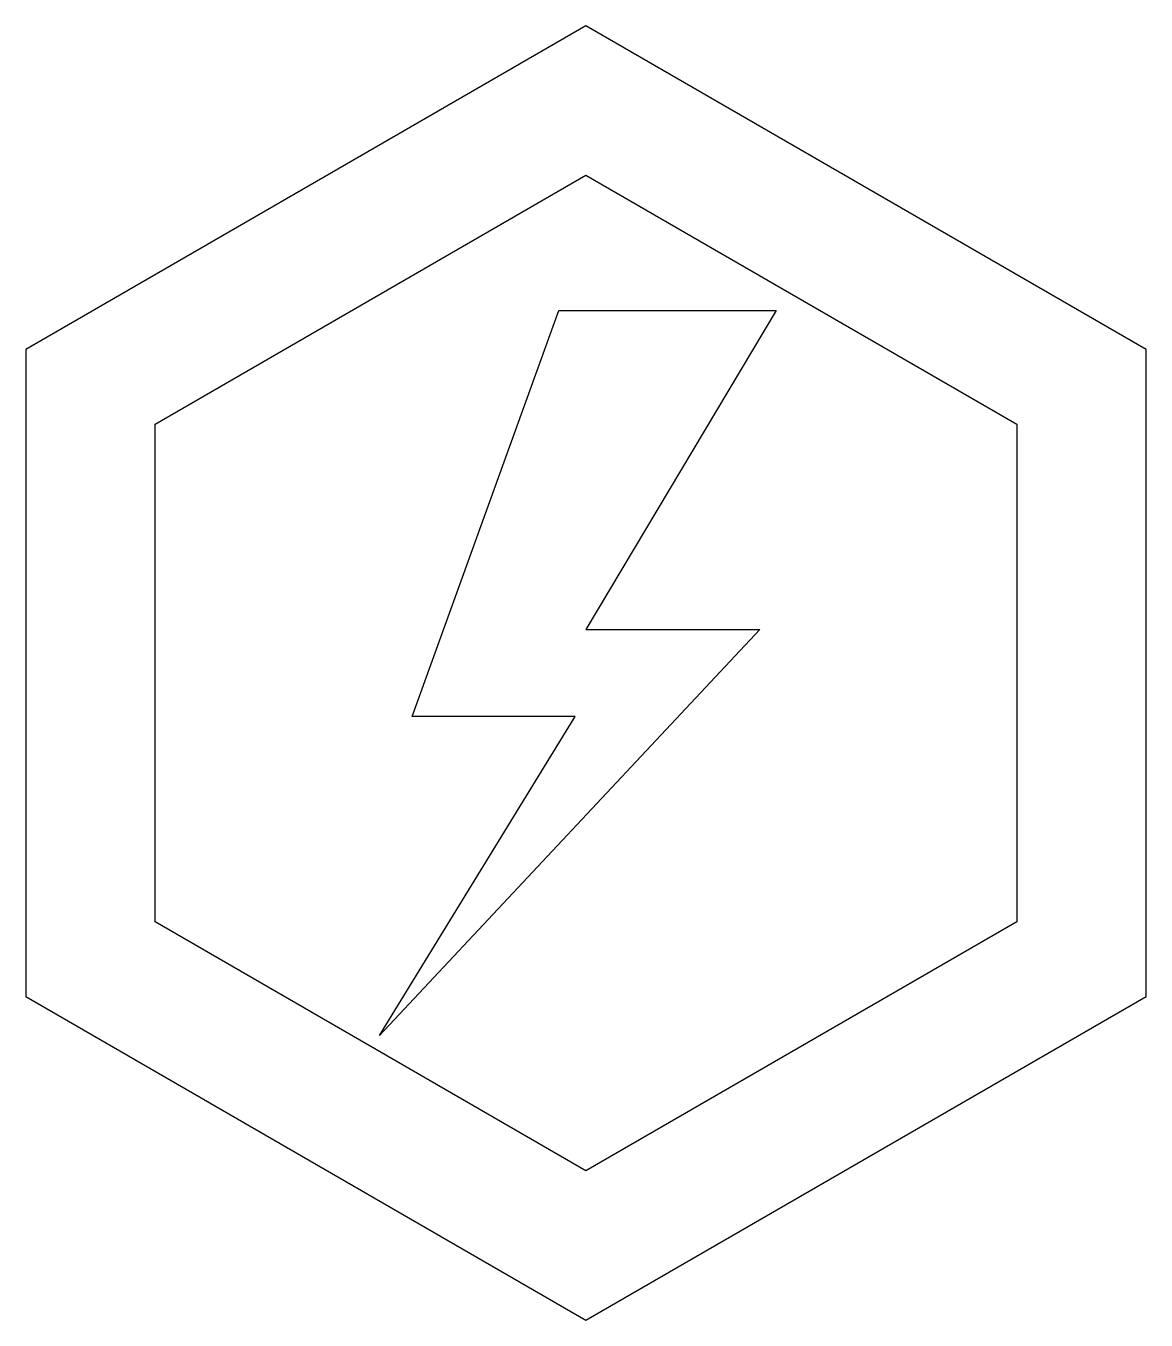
# Model space of a CAD drawing. Header units: millimetres. Extents: x 0 to 8.7, y 0 to 10.
import ezdxf

# ---------------------------------------------------------------- set-up
doc = ezdxf.new("R2010")
doc.units = ezdxf.units.MM

msp = doc.modelspace()

# ---------------------------------------------------------------- linework, layer by layer
for points in [[(4.3301, 10), (0, 7.5), (0, 2.5), (4.3301, 0), (8.6603, 2.5), (8.6603, 7.5)], [(7.6603, 6.9226), (7.6603, 3.0774), (4.3301, 1.1547), (1, 3.0774), (1, 6.9226), (4.3301, 8.8453)], [(4.1201, 7.8), (5.8001, 7.8), (4.3301, 5.336), (5.6741, 5.336), (2.7341, 2.2), (4.2461, 4.664), (2.9861, 4.664)]]:
    msp.add_lwpolyline(points, close=True)

doc.saveas('drawing.dxf')
